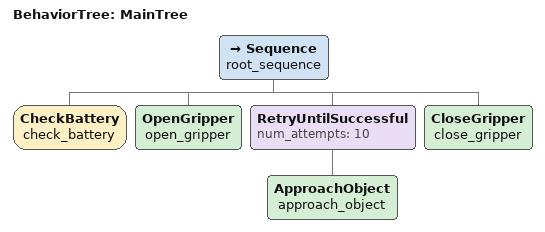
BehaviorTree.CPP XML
<root main_tree_to_execute = "MainTree" >
  <BehaviorTree ID="MainTree">
    <Sequence name="root_sequence">
      <CheckBattery   name="check_battery"/>
      <OpenGripper    name="open_gripper"/>
      <RetryUntilSuccessful num_attempts="10">
        <ApproachObject name="approach_object"/>
      </RetryUntilSuccessful>
      <CloseGripper   name="close_gripper"/>
    </Sequence>
  </BehaviorTree>
</root>
